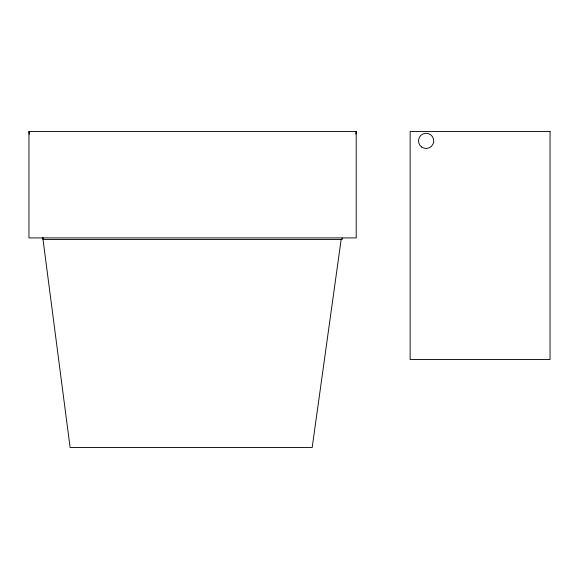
<?xml version="1.0" encoding="UTF-8"?>
<svg xmlns="http://www.w3.org/2000/svg" width="579" height="579" viewBox="0 0 579 579"><rect width="100%" height="100%" fill="white"/><g stroke="black" fill="none" stroke-linecap="round" stroke-linejoin="round"><path stroke-width="0.87" d="M341.154 239.54L312.182 447.502L70.102 447.502L42.788 237.752M355.824 134.183L356.201 131.498L28.95 131.498L28.95 237.918L356.201 237.918L356.201 131.498M28.95 131.498L29.297 134.176M342.131 237.918L342.131 239.54L43.02 239.54L43.02 237.918M550.05 131.498L410.142 131.498L410.142 359.537L550.05 359.537L550.05 131.498M421.635 147.015A7.614 7.614 0 0 0 433.693 141.667A7.614 7.614 0 0 0 423.032 133.901A7.614 7.614 0 0 0 421.635 147.015"/></g></svg>
